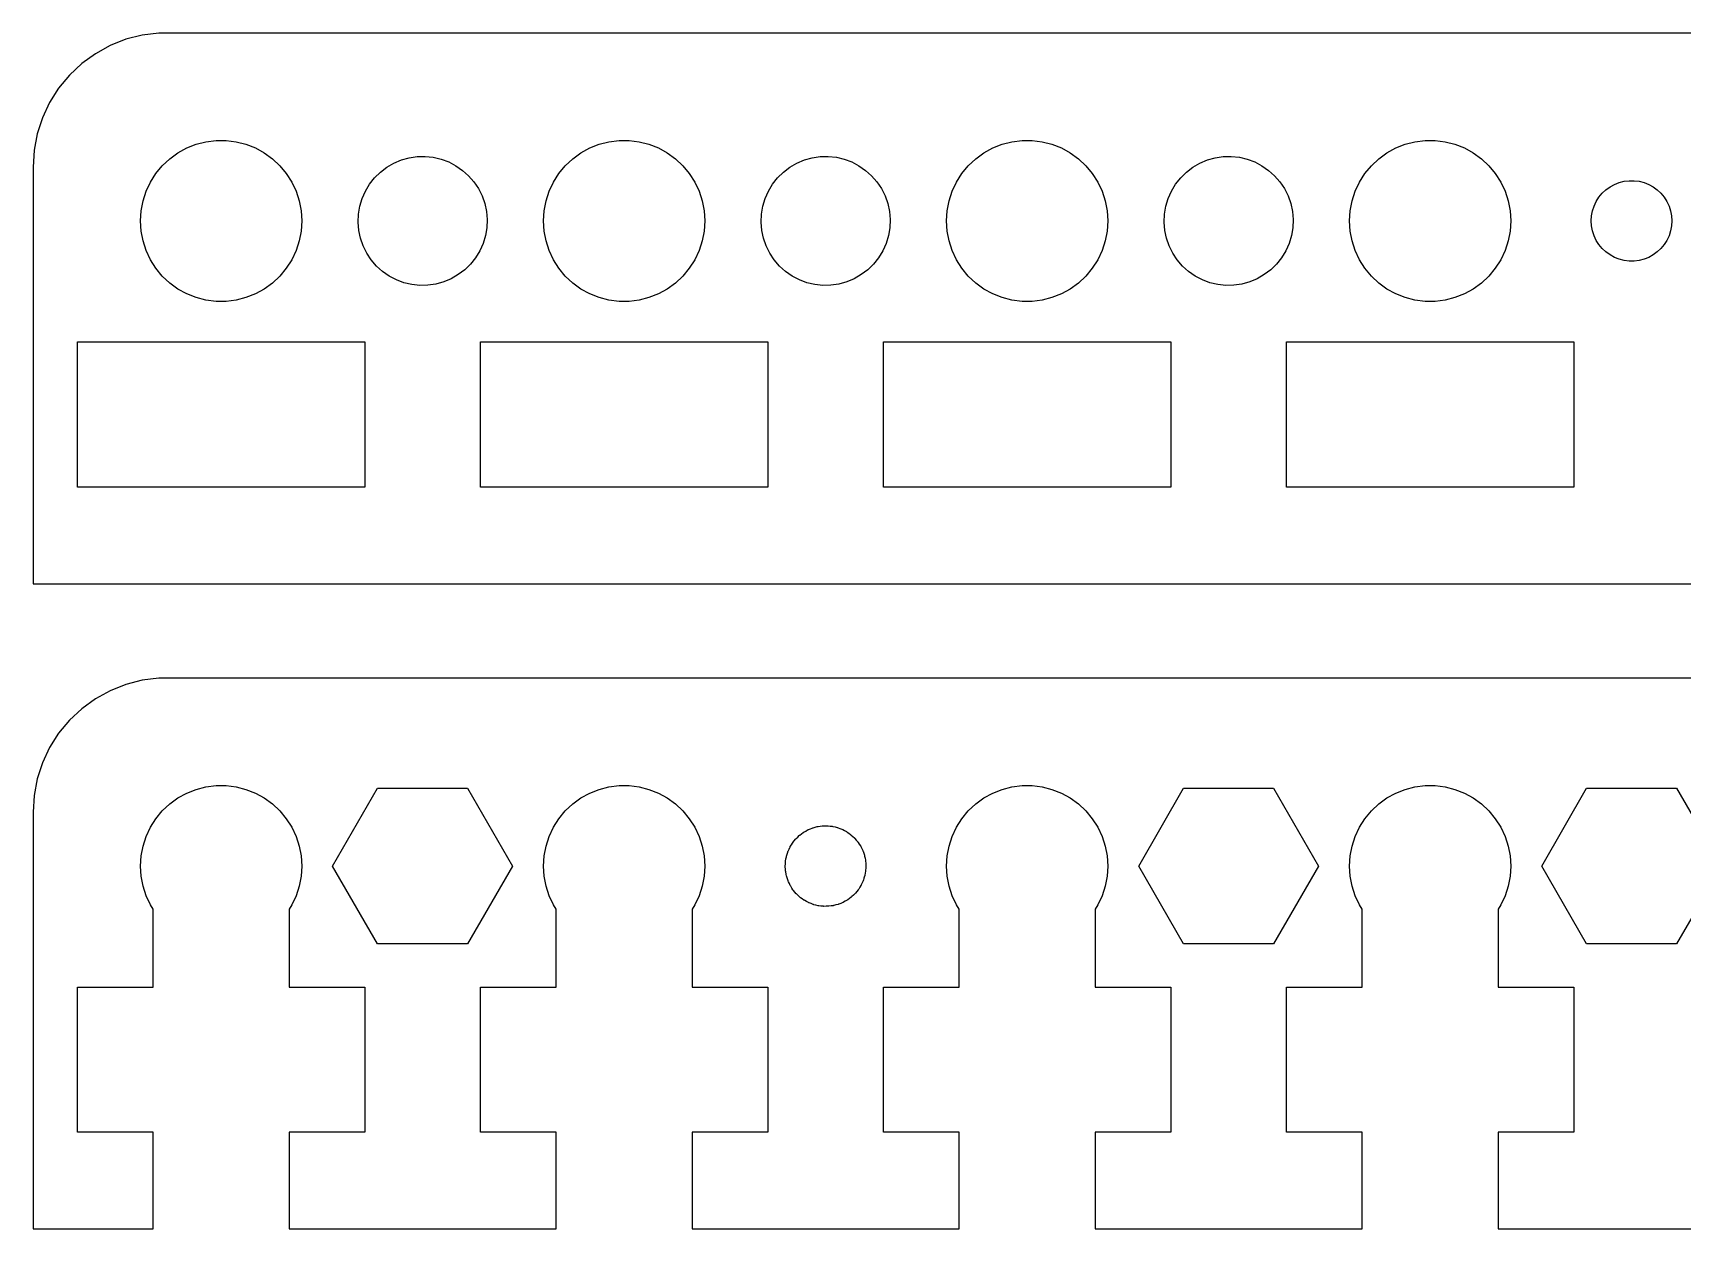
# Model space of a CAD drawing. Header units: metres. Extents: x -67 to 67, y 0 to 92.
# Drawn here: x -67 to -5.6, y 48 to 92.5 of the extents above; entities that cross this region are included whole.
import ezdxf

# ---------------------------------------------------------------- set-up
doc = ezdxf.new("R2010")
doc.units = ezdxf.units.M

msp = doc.modelspace()

# ---------------------------------------------------------------- linework, layer by layer
for p, q in [((-63.5451, 92.2553), (-64.1289, 92.0241)), ((-62.9369, 92.4114), (-63.5451, 92.2553)), ((-62.3139, 92.4901), (-62.9369, 92.4114)), ((62.3139, 92.4901), (-62.3139, 92.4901)), ((-64.6791, 91.7216), (-65.1871, 91.3526)), ((-64.1289, 92.0241), (-64.6791, 91.7216)), ((-65.6448, 90.9227), (-66.0451, 90.4389)), ((-65.1871, 91.3526), (-65.6448, 90.9227)), ((-66.0451, 90.4389), (-66.3815, 89.9088)), ((-66.3815, 89.9088), (-66.6489, 89.3406)), ((-66.6489, 89.3406), (-66.8429, 88.7434)), ((-66.8429, 88.7434), (-66.9606, 88.1267)), ((-60.927, 88.3532), (-60.5621, 88.4469)), ((-60.5621, 88.4469), (-60.1884, 88.4941)), ((-60.1884, 88.4941), (-59.8116, 88.4941)), ((-59.8116, 88.4941), (-59.4379, 88.4469)), ((-59.4379, 88.4469), (-59.0729, 88.3532)), ((-45.927, 88.3532), (-45.5621, 88.4469)), ((-45.5621, 88.4469), (-45.1884, 88.4941)), ((-45.1884, 88.4941), (-44.8116, 88.4941)), ((-44.8116, 88.4941), (-44.4379, 88.4469)), ((-44.4379, 88.4469), (-44.0729, 88.3532)), ((-30.927, 88.3532), (-30.5621, 88.4469)), ((-30.5621, 88.4469), (-30.1884, 88.4941)), ((-30.1884, 88.4941), (-29.8116, 88.4941)), ((-29.8116, 88.4941), (-29.4379, 88.4469)), ((-29.4379, 88.4469), (-29.0729, 88.3532)), ((-15.927, 88.3532), (-15.5621, 88.4469)), ((-15.5621, 88.4469), (-15.1884, 88.4941)), ((-15.1884, 88.4941), (-14.8116, 88.4941)), ((-14.8116, 88.4941), (-14.4379, 88.4469)), ((-14.4379, 88.4469), (-14.0729, 88.3532)), ((-66.9606, 88.1267), (-67, 87.5)), ((-61.9123, 87.8115), (-61.6075, 88.033)), ((-61.6075, 88.033), (-61.2773, 88.2145)), ((-61.2773, 88.2145), (-60.927, 88.3532)), ((-59.0729, 88.3532), (-58.7227, 88.2145)), ((-58.7227, 88.2145), (-58.3925, 88.033)), ((-58.3925, 88.033), (-58.0877, 87.8115)), ((-53.2893, 87.7665), (-52.999, 87.8475)), ((-52.999, 87.8475), (-52.7008, 87.8916)), ((-52.7008, 87.8916), (-52.3995, 87.8979)), ((-52.3995, 87.8979), (-52.0997, 87.8664)), ((-52.0997, 87.8664), (-51.8063, 87.7976)), ((-46.9123, 87.8115), (-46.6075, 88.033)), ((-46.6075, 88.033), (-46.2773, 88.2145)), ((-46.2773, 88.2145), (-45.927, 88.3532)), ((-44.0729, 88.3532), (-43.7227, 88.2145)), ((-43.7227, 88.2145), (-43.3925, 88.033)), ((-43.3925, 88.033), (-43.0877, 87.8115)), ((-38.2893, 87.7665), (-37.999, 87.8475)), ((-37.999, 87.8475), (-37.7008, 87.8916)), ((-37.7008, 87.8916), (-37.3995, 87.8979)), ((-37.3995, 87.8979), (-37.0997, 87.8664)), ((-37.0997, 87.8664), (-36.8063, 87.7976)), ((-31.9123, 87.8115), (-31.6075, 88.033)), ((-31.6075, 88.033), (-31.2773, 88.2145)), ((-31.2773, 88.2145), (-30.927, 88.3532)), ((-29.0729, 88.3532), (-28.7227, 88.2145)), ((-28.7227, 88.2145), (-28.3925, 88.033)), ((-28.3925, 88.033), (-28.0877, 87.8115)), ((-23.2893, 87.7665), (-22.999, 87.8475)), ((-22.999, 87.8475), (-22.7008, 87.8916)), ((-22.7008, 87.8916), (-22.3995, 87.8979)), ((-22.3995, 87.8979), (-22.0997, 87.8664)), ((-22.0997, 87.8664), (-21.8063, 87.7976)), ((-16.9123, 87.8115), (-16.6075, 88.033)), ((-16.6075, 88.033), (-16.2773, 88.2145)), ((-16.2773, 88.2145), (-15.927, 88.3532)), ((-14.0729, 88.3532), (-13.7227, 88.2145)), ((-13.7227, 88.2145), (-13.3925, 88.033)), ((-13.3925, 88.033), (-13.0877, 87.8115)), ((-67, 87.5), (-67, 72)), ((-62.6289, 86.9453), (-62.427, 87.2634)), ((-62.427, 87.2634), (-62.1869, 87.5536)), ((-62.1869, 87.5536), (-61.9123, 87.8115)), ((-58.0877, 87.8115), (-57.8131, 87.5536)), ((-57.8131, 87.5536), (-57.5729, 87.2634)), ((-57.5729, 87.2634), (-57.3711, 86.9453)), ((-54.2835, 87.1059), (-54.0682, 87.3168)), ((-54.0682, 87.3168), (-53.8281, 87.499)), ((-53.8281, 87.499), (-53.5671, 87.6497)), ((-53.5671, 87.6497), (-53.2893, 87.7665)), ((-51.8063, 87.7976), (-51.5238, 87.6925)), ((-51.5238, 87.6925), (-51.2567, 87.5529)), ((-51.2567, 87.5529), (-51.0092, 87.3809)), ((-51.0092, 87.3809), (-50.7853, 87.1792)), ((-47.6289, 86.9453), (-47.427, 87.2634)), ((-47.427, 87.2634), (-47.1869, 87.5536)), ((-47.1869, 87.5536), (-46.9123, 87.8115)), ((-43.0877, 87.8115), (-42.8131, 87.5536)), ((-42.8131, 87.5536), (-42.5729, 87.2634)), ((-42.5729, 87.2634), (-42.3711, 86.9453)), ((-39.2835, 87.1059), (-39.0682, 87.3168)), ((-39.0682, 87.3168), (-38.8281, 87.499)), ((-38.8281, 87.499), (-38.5671, 87.6497)), ((-38.5671, 87.6497), (-38.2893, 87.7665)), ((-36.8063, 87.7976), (-36.5238, 87.6925)), ((-36.5238, 87.6925), (-36.2567, 87.5529)), ((-36.2567, 87.5529), (-36.0092, 87.3809)), ((-36.0092, 87.3809), (-35.7853, 87.1792)), ((-32.6289, 86.9453), (-32.427, 87.2634)), ((-32.427, 87.2634), (-32.1869, 87.5536)), ((-32.1869, 87.5536), (-31.9123, 87.8115)), ((-28.0877, 87.8115), (-27.8131, 87.5536)), ((-27.8131, 87.5536), (-27.5729, 87.2634)), ((-27.5729, 87.2634), (-27.3711, 86.9453)), ((-24.2835, 87.1059), (-24.0682, 87.3168)), ((-24.0682, 87.3168), (-23.8281, 87.499)), ((-23.8281, 87.499), (-23.5671, 87.6497)), ((-23.5671, 87.6497), (-23.2893, 87.7665)), ((-21.8063, 87.7976), (-21.5238, 87.6925)), ((-21.5238, 87.6925), (-21.2567, 87.5529)), ((-21.2567, 87.5529), (-21.0092, 87.3809)), ((-21.0092, 87.3809), (-20.7853, 87.1792)), ((-17.6289, 86.9453), (-17.427, 87.2634)), ((-17.427, 87.2634), (-17.1869, 87.5536)), ((-17.1869, 87.5536), (-16.9123, 87.8115)), ((-13.0877, 87.8115), (-12.8131, 87.5536)), ((-12.8131, 87.5536), (-12.5729, 87.2634)), ((-12.5729, 87.2634), (-12.3711, 86.9453)), ((-62.9057, 86.2461), (-62.7893, 86.6044)), ((-62.7893, 86.6044), (-62.6289, 86.9453)), ((-57.3711, 86.9453), (-57.2107, 86.6044)), ((-57.2107, 86.6044), (-57.0942, 86.2461)), ((-54.7495, 86.3366), (-54.6269, 86.6119)), ((-54.6269, 86.6119), (-54.4707, 86.8697)), ((-54.4707, 86.8697), (-54.2835, 87.1059)), ((-50.7853, 87.1792), (-50.5883, 86.951)), ((-50.5883, 86.951), (-50.4215, 86.7)), ((-50.4215, 86.7), (-50.2875, 86.43)), ((-47.9057, 86.2461), (-47.7893, 86.6044)), ((-47.7893, 86.6044), (-47.6289, 86.9453)), ((-42.3711, 86.9453), (-42.2107, 86.6044)), ((-42.2107, 86.6044), (-42.0942, 86.2461)), ((-39.7495, 86.3366), (-39.6269, 86.6119)), ((-39.6269, 86.6119), (-39.4707, 86.8697)), ((-39.4707, 86.8697), (-39.2835, 87.1059)), ((-35.7853, 87.1792), (-35.5883, 86.951)), ((-35.5883, 86.951), (-35.4215, 86.7)), ((-35.4215, 86.7), (-35.2875, 86.43)), ((-32.9057, 86.2461), (-32.7893, 86.6044)), ((-32.7893, 86.6044), (-32.6289, 86.9453)), ((-27.3711, 86.9453), (-27.2107, 86.6044)), ((-27.2107, 86.6044), (-27.0942, 86.2461)), ((-24.7495, 86.3366), (-24.6269, 86.6119)), ((-24.6269, 86.6119), (-24.4707, 86.8697)), ((-24.4707, 86.8697), (-24.2835, 87.1059)), ((-20.7853, 87.1792), (-20.5883, 86.951)), ((-20.5883, 86.951), (-20.4215, 86.7)), ((-20.4215, 86.7), (-20.2875, 86.43)), ((-17.9057, 86.2461), (-17.7893, 86.6044)), ((-17.7893, 86.6044), (-17.6289, 86.9453)), ((-12.3711, 86.9453), (-12.2107, 86.6044)), ((-12.2107, 86.6044), (-12.0942, 86.2461)), ((-8.59344, 86.5268), (-8.45613, 86.6558)), ((-8.45613, 86.6558), (-8.30373, 86.7665)), ((-8.30373, 86.7665), (-8.13866, 86.8572)), ((-8.13866, 86.8572), (-7.96352, 86.9266)), ((-7.96352, 86.9266), (-7.78107, 86.9734)), ((-7.78107, 86.9734), (-7.59418, 86.997)), ((-7.59418, 86.997), (-7.40581, 86.997)), ((-7.40581, 86.997), (-7.21892, 86.9734)), ((-7.21892, 86.9734), (-7.03647, 86.9266)), ((-7.03647, 86.9266), (-6.86133, 86.8572)), ((-6.86133, 86.8572), (-6.69626, 86.7665)), ((-6.69626, 86.7665), (-6.54385, 86.6558)), ((-6.54385, 86.6558), (-6.40654, 86.5268)), ((-62.9763, 85.876), (-62.9057, 86.2461)), ((-57.0942, 86.2461), (-57.0237, 85.876)), ((-54.8868, 85.7509), (-54.8366, 86.048)), ((-54.8366, 86.048), (-54.7495, 86.3366)), ((-50.2875, 86.43), (-50.1884, 86.1454)), ((-50.1884, 86.1454), (-50.1257, 85.8506)), ((-47.9763, 85.876), (-47.9057, 86.2461)), ((-42.0942, 86.2461), (-42.0237, 85.876)), ((-39.8868, 85.7509), (-39.8366, 86.048)), ((-39.8366, 86.048), (-39.7495, 86.3366)), ((-35.2875, 86.43), (-35.1884, 86.1454)), ((-35.1884, 86.1454), (-35.1257, 85.8506)), ((-32.9763, 85.876), (-32.9057, 86.2461)), ((-27.0942, 86.2461), (-27.0237, 85.876)), ((-24.8868, 85.7509), (-24.8366, 86.048)), ((-24.8366, 86.048), (-24.7495, 86.3366)), ((-20.2875, 86.43), (-20.1884, 86.1454)), ((-20.1884, 86.1454), (-20.1257, 85.8506)), ((-17.9763, 85.876), (-17.9057, 86.2461)), ((-12.0942, 86.2461), (-12.0237, 85.876)), ((-8.95287, 85.873), (-8.89465, 86.0522)), ((-8.89465, 86.0522), (-8.81445, 86.2226)), ((-8.81445, 86.2226), (-8.71352, 86.3817)), ((-8.71352, 86.3817), (-8.59344, 86.5268)), ((-6.40654, 86.5268), (-6.28647, 86.3817)), ((-6.28647, 86.3817), (-6.18553, 86.2226)), ((-6.18553, 86.2226), (-6.10533, 86.0522)), ((-6.10533, 86.0522), (-6.04712, 85.873)), ((-63, 85.5), (-62.9763, 85.876)), ((-62.9763, 85.124), (-63, 85.5)), ((-57.0237, 85.876), (-57, 85.5)), ((-57, 85.5), (-57.0237, 85.124)), ((-54.8995, 85.4497), (-54.8868, 85.7509)), ((-54.8743, 85.1494), (-54.8995, 85.4497)), ((-50.1257, 85.8506), (-50.1005, 85.5502)), ((-50.1005, 85.5502), (-50.1131, 85.2491)), ((-48, 85.5), (-47.9763, 85.876)), ((-47.9763, 85.124), (-48, 85.5)), ((-42.0237, 85.876), (-42, 85.5)), ((-42, 85.5), (-42.0237, 85.124)), ((-39.8995, 85.4497), (-39.8868, 85.7509)), ((-39.8743, 85.1494), (-39.8995, 85.4497)), ((-35.1257, 85.8506), (-35.1005, 85.5502)), ((-35.1005, 85.5502), (-35.1131, 85.2491)), ((-33, 85.5), (-32.9763, 85.876)), ((-32.9763, 85.124), (-33, 85.5)), ((-27.0237, 85.876), (-27, 85.5)), ((-27, 85.5), (-27.0237, 85.124)), ((-24.8995, 85.4497), (-24.8868, 85.7509)), ((-24.8743, 85.1494), (-24.8995, 85.4497)), ((-20.1257, 85.8506), (-20.1005, 85.5502)), ((-20.1005, 85.5502), (-20.1131, 85.2491)), ((-18, 85.5), (-17.9763, 85.876)), ((-17.9763, 85.124), (-18, 85.5)), ((-12.0237, 85.876), (-12, 85.5)), ((-12, 85.5), (-12.0237, 85.124)), ((-9, 85.5), (-8.98816, 85.688)), ((-8.98816, 85.312), (-9, 85.5)), ((-8.98816, 85.688), (-8.95287, 85.873)), ((-6.04712, 85.873), (-6.01183, 85.688)), ((-6.01183, 85.688), (-6, 85.5)), ((-6, 85.5), (-6.01183, 85.312)), ((-62.9057, 84.7539), (-62.9763, 85.124)), ((-62.7893, 84.3956), (-62.9057, 84.7539)), ((-57.0942, 84.7539), (-57.2107, 84.3956)), ((-57.0237, 85.124), (-57.0942, 84.7539)), ((-54.8116, 84.8546), (-54.8743, 85.1494)), ((-54.7125, 84.57), (-54.8116, 84.8546)), ((-50.1634, 84.952), (-50.2505, 84.6634)), ((-50.1131, 85.2491), (-50.1634, 84.952)), ((-47.9057, 84.7539), (-47.9763, 85.124)), ((-47.7893, 84.3956), (-47.9057, 84.7539)), ((-42.0942, 84.7539), (-42.2107, 84.3956)), ((-42.0237, 85.124), (-42.0942, 84.7539)), ((-39.8116, 84.8546), (-39.8743, 85.1494)), ((-39.7125, 84.57), (-39.8116, 84.8546)), ((-35.1634, 84.952), (-35.2505, 84.6634)), ((-35.1131, 85.2491), (-35.1634, 84.952)), ((-32.9057, 84.7539), (-32.9763, 85.124)), ((-32.7893, 84.3956), (-32.9057, 84.7539)), ((-27.0942, 84.7539), (-27.2107, 84.3956)), ((-27.0237, 85.124), (-27.0942, 84.7539)), ((-24.8116, 84.8546), (-24.8743, 85.1494)), ((-24.7125, 84.57), (-24.8116, 84.8546)), ((-20.1634, 84.952), (-20.2505, 84.6634)), ((-20.1131, 85.2491), (-20.1634, 84.952)), ((-17.9057, 84.7539), (-17.9763, 85.124)), ((-17.7893, 84.3956), (-17.9057, 84.7539)), ((-12.0942, 84.7539), (-12.2107, 84.3956)), ((-12.0237, 85.124), (-12.0942, 84.7539)), ((-8.95287, 85.127), (-8.98816, 85.312)), ((-8.89465, 84.9478), (-8.95287, 85.127)), ((-8.81445, 84.7774), (-8.89465, 84.9478)), ((-8.71352, 84.6183), (-8.81445, 84.7774)), ((-6.18553, 84.7774), (-6.28647, 84.6183)), ((-6.10533, 84.9478), (-6.18553, 84.7774)), ((-6.04712, 85.127), (-6.10533, 84.9478)), ((-6.01183, 85.312), (-6.04712, 85.127)), ((-62.6289, 84.0547), (-62.7893, 84.3956)), ((-57.2107, 84.3956), (-57.3711, 84.0547)), ((-54.5785, 84.3), (-54.7125, 84.57)), ((-54.4117, 84.049), (-54.5785, 84.3)), ((-50.3731, 84.3881), (-50.5292, 84.1303)), ((-50.2505, 84.6634), (-50.3731, 84.3881)), ((-47.6289, 84.0547), (-47.7893, 84.3956)), ((-42.2107, 84.3956), (-42.3711, 84.0547)), ((-39.5785, 84.3), (-39.7125, 84.57)), ((-39.4117, 84.049), (-39.5785, 84.3)), ((-35.3731, 84.3881), (-35.5292, 84.1303)), ((-35.2505, 84.6634), (-35.3731, 84.3881)), ((-32.6289, 84.0547), (-32.7893, 84.3956)), ((-27.2107, 84.3956), (-27.3711, 84.0547)), ((-24.5785, 84.3), (-24.7125, 84.57)), ((-24.4117, 84.049), (-24.5785, 84.3)), ((-20.3731, 84.3881), (-20.5292, 84.1303)), ((-20.2505, 84.6634), (-20.3731, 84.3881)), ((-17.6289, 84.0547), (-17.7893, 84.3956)), ((-12.2107, 84.3956), (-12.3711, 84.0547)), ((-8.59344, 84.4732), (-8.71352, 84.6183)), ((-8.45613, 84.3442), (-8.59344, 84.4732)), ((-8.30373, 84.2335), (-8.45613, 84.3442)), ((-8.13866, 84.1427), (-8.30373, 84.2335)), ((-7.96352, 84.0734), (-8.13866, 84.1427)), ((-6.86133, 84.1427), (-7.03647, 84.0734)), ((-6.69626, 84.2335), (-6.86133, 84.1427)), ((-6.54385, 84.3442), (-6.69626, 84.2335)), ((-6.40654, 84.4732), (-6.54385, 84.3442)), ((-6.28647, 84.6183), (-6.40654, 84.4732)), ((-62.427, 83.7366), (-62.6289, 84.0547)), ((-62.1869, 83.4464), (-62.427, 83.7366)), ((-57.5729, 83.7366), (-57.8131, 83.4464)), ((-57.3711, 84.0547), (-57.5729, 83.7366)), ((-54.2147, 83.8208), (-54.4117, 84.049)), ((-53.9908, 83.6191), (-54.2147, 83.8208)), ((-53.7433, 83.4471), (-53.9908, 83.6191)), ((-50.9318, 83.6832), (-51.1719, 83.501)), ((-50.7164, 83.8941), (-50.9318, 83.6832)), ((-50.5292, 84.1303), (-50.7164, 83.8941)), ((-47.427, 83.7366), (-47.6289, 84.0547)), ((-47.1869, 83.4464), (-47.427, 83.7366)), ((-42.5729, 83.7366), (-42.8131, 83.4464)), ((-42.3711, 84.0547), (-42.5729, 83.7366)), ((-39.2147, 83.8208), (-39.4117, 84.049)), ((-38.9908, 83.6191), (-39.2147, 83.8208)), ((-38.7433, 83.4471), (-38.9908, 83.6191)), ((-35.9318, 83.6832), (-36.1719, 83.501)), ((-35.7164, 83.8941), (-35.9318, 83.6832)), ((-35.5292, 84.1303), (-35.7164, 83.8941)), ((-32.427, 83.7366), (-32.6289, 84.0547)), ((-32.1869, 83.4464), (-32.427, 83.7366)), ((-27.5729, 83.7366), (-27.8131, 83.4464)), ((-27.3711, 84.0547), (-27.5729, 83.7366)), ((-24.2147, 83.8208), (-24.4117, 84.049)), ((-23.9908, 83.6191), (-24.2147, 83.8208)), ((-23.7433, 83.4471), (-23.9908, 83.6191)), ((-20.9318, 83.6832), (-21.1719, 83.501)), ((-20.7164, 83.8941), (-20.9318, 83.6832)), ((-20.5292, 84.1303), (-20.7164, 83.8941)), ((-17.427, 83.7366), (-17.6289, 84.0547)), ((-17.1869, 83.4464), (-17.427, 83.7366)), ((-12.5729, 83.7366), (-12.8131, 83.4464)), ((-12.3711, 84.0547), (-12.5729, 83.7366)), ((-7.78107, 84.0266), (-7.96352, 84.0734)), ((-7.59418, 84.0029), (-7.78107, 84.0266)), ((-7.40581, 84.0029), (-7.59418, 84.0029)), ((-7.21892, 84.0266), (-7.40581, 84.0029)), ((-7.03647, 84.0734), (-7.21892, 84.0266)), ((-61.9123, 83.1884), (-62.1869, 83.4464)), ((-61.6075, 82.967), (-61.9123, 83.1884)), ((-61.2773, 82.7855), (-61.6075, 82.967)), ((-58.3925, 82.967), (-58.7227, 82.7855)), ((-58.0877, 83.1884), (-58.3925, 82.967)), ((-57.8131, 83.4464), (-58.0877, 83.1884)), ((-53.4762, 83.3075), (-53.7433, 83.4471)), ((-53.1937, 83.2024), (-53.4762, 83.3075)), ((-52.9002, 83.1336), (-53.1937, 83.2024)), ((-52.6005, 83.1021), (-52.9002, 83.1336)), ((-52.2992, 83.1084), (-52.6005, 83.1021)), ((-52.001, 83.1524), (-52.2992, 83.1084)), ((-51.7107, 83.2335), (-52.001, 83.1524)), ((-51.4329, 83.3503), (-51.7107, 83.2335)), ((-51.1719, 83.501), (-51.4329, 83.3503)), ((-46.9123, 83.1884), (-47.1869, 83.4464)), ((-46.6075, 82.967), (-46.9123, 83.1884)), ((-46.2773, 82.7855), (-46.6075, 82.967)), ((-43.3925, 82.967), (-43.7227, 82.7855)), ((-43.0877, 83.1884), (-43.3925, 82.967)), ((-42.8131, 83.4464), (-43.0877, 83.1884)), ((-38.4762, 83.3075), (-38.7433, 83.4471)), ((-38.1937, 83.2024), (-38.4762, 83.3075)), ((-37.9002, 83.1336), (-38.1937, 83.2024)), ((-37.6005, 83.1021), (-37.9002, 83.1336)), ((-37.2992, 83.1084), (-37.6005, 83.1021)), ((-37.001, 83.1524), (-37.2992, 83.1084)), ((-36.7107, 83.2335), (-37.001, 83.1524)), ((-36.4329, 83.3503), (-36.7107, 83.2335)), ((-36.1719, 83.501), (-36.4329, 83.3503)), ((-31.9123, 83.1884), (-32.1869, 83.4464)), ((-31.6075, 82.967), (-31.9123, 83.1884)), ((-31.2773, 82.7855), (-31.6075, 82.967)), ((-28.3925, 82.967), (-28.7227, 82.7855)), ((-28.0877, 83.1884), (-28.3925, 82.967)), ((-27.8131, 83.4464), (-28.0877, 83.1884)), ((-23.4762, 83.3075), (-23.7433, 83.4471)), ((-23.1937, 83.2024), (-23.4762, 83.3075)), ((-22.9002, 83.1336), (-23.1937, 83.2024)), ((-22.6005, 83.1021), (-22.9002, 83.1336)), ((-22.2992, 83.1084), (-22.6005, 83.1021)), ((-22.001, 83.1524), (-22.2992, 83.1084)), ((-21.7107, 83.2335), (-22.001, 83.1524)), ((-21.4329, 83.3503), (-21.7107, 83.2335)), ((-21.1719, 83.501), (-21.4329, 83.3503)), ((-16.9123, 83.1884), (-17.1869, 83.4464)), ((-16.6075, 82.967), (-16.9123, 83.1884)), ((-16.2773, 82.7855), (-16.6075, 82.967)), ((-13.3925, 82.967), (-13.7227, 82.7855)), ((-13.0877, 83.1884), (-13.3925, 82.967)), ((-12.8131, 83.4464), (-13.0877, 83.1884)), ((-60.927, 82.6468), (-61.2773, 82.7855)), ((-60.5621, 82.5531), (-60.927, 82.6468)), ((-60.1884, 82.5059), (-60.5621, 82.5531)), ((-59.8116, 82.5059), (-60.1884, 82.5059)), ((-59.4379, 82.5531), (-59.8116, 82.5059)), ((-59.0729, 82.6468), (-59.4379, 82.5531)), ((-58.7227, 82.7855), (-59.0729, 82.6468)), ((-45.927, 82.6468), (-46.2773, 82.7855)), ((-45.5621, 82.5531), (-45.927, 82.6468)), ((-45.1884, 82.5059), (-45.5621, 82.5531)), ((-44.8116, 82.5059), (-45.1884, 82.5059)), ((-44.4379, 82.5531), (-44.8116, 82.5059)), ((-44.0729, 82.6468), (-44.4379, 82.5531)), ((-43.7227, 82.7855), (-44.0729, 82.6468)), ((-30.927, 82.6468), (-31.2773, 82.7855)), ((-30.5621, 82.5531), (-30.927, 82.6468)), ((-30.1884, 82.5059), (-30.5621, 82.5531)), ((-29.8116, 82.5059), (-30.1884, 82.5059)), ((-29.4379, 82.5531), (-29.8116, 82.5059)), ((-29.0729, 82.6468), (-29.4379, 82.5531)), ((-28.7227, 82.7855), (-29.0729, 82.6468)), ((-15.927, 82.6468), (-16.2773, 82.7855)), ((-15.5621, 82.5531), (-15.927, 82.6468)), ((-15.1884, 82.5059), (-15.5621, 82.5531)), ((-14.8116, 82.5059), (-15.1884, 82.5059)), ((-14.4379, 82.5531), (-14.8116, 82.5059)), ((-14.0729, 82.6468), (-14.4379, 82.5531)), ((-13.7227, 82.7855), (-14.0729, 82.6468)), ((-65.3466, 75.6), (-65.3466, 81)), ((-65.3466, 81), (-54.6534, 81)), ((-54.6534, 81), (-54.6534, 75.6)), ((-50.3466, 75.6), (-50.3466, 81)), ((-50.3466, 81), (-39.6534, 81)), ((-39.6534, 81), (-39.6534, 75.6)), ((-35.3466, 75.6), (-35.3466, 81)), ((-35.3466, 81), (-24.6534, 81)), ((-24.6534, 81), (-24.6534, 75.6)), ((-20.3466, 75.6), (-20.3466, 81)), ((-20.3466, 81), (-9.65337, 81)), ((-9.65337, 81), (-9.65337, 75.6)), ((-54.6534, 75.6), (-65.3466, 75.6)), ((-39.6534, 75.6), (-50.3466, 75.6)), ((-24.6534, 75.6), (-35.3466, 75.6)), ((-9.65337, 75.6), (-20.3466, 75.6)), ((-67, 72), (67, 72)), ((-63.5451, 68.2553), (-64.1289, 68.0241)), ((-62.9369, 68.4114), (-63.5451, 68.2553)), ((-62.3139, 68.4901), (-62.9369, 68.4114)), ((62.3139, 68.4901), (-62.3139, 68.4901)), ((-64.6791, 67.7216), (-65.1871, 67.3526)), ((-64.1289, 68.0241), (-64.6791, 67.7216)), ((-65.1871, 67.3526), (-65.6448, 66.9227)), ((-66.0451, 66.4389), (-66.3815, 65.9088)), ((-65.6448, 66.9227), (-66.0451, 66.4389)), ((-66.3815, 65.9088), (-66.6489, 65.3406)), ((-66.6489, 65.3406), (-66.8429, 64.7434)), ((-66.8429, 64.7434), (-66.9606, 64.1267)), ((-60.5621, 64.4469), (-60.1884, 64.4941)), ((-60.1884, 64.4941), (-59.8116, 64.4941)), ((-59.8116, 64.4941), (-59.4379, 64.4469)), ((-45.5621, 64.4469), (-45.1884, 64.4941)), ((-45.1884, 64.4941), (-44.8116, 64.4941)), ((-44.8116, 64.4941), (-44.4379, 64.4469)), ((-30.5621, 64.4469), (-30.1884, 64.4941)), ((-30.1884, 64.4941), (-29.8116, 64.4941)), ((-29.8116, 64.4941), (-29.4379, 64.4469)), ((-15.5621, 64.4469), (-15.1884, 64.4941)), ((-15.1884, 64.4941), (-14.8116, 64.4941)), ((-14.8116, 64.4941), (-14.4379, 64.4469)), ((-66.9606, 64.1267), (-67, 63.5)), ((-61.9123, 63.8115), (-61.6075, 64.033)), ((-61.6075, 64.033), (-61.2773, 64.2145)), ((-61.2773, 64.2145), (-60.927, 64.3532)), ((-60.927, 64.3532), (-60.5621, 64.4469)), ((-59.4379, 64.4469), (-59.0729, 64.3532)), ((-59.0729, 64.3532), (-58.7227, 64.2145)), ((-58.7227, 64.2145), (-58.3925, 64.033)), ((-58.3925, 64.033), (-58.0877, 63.8115)), ((-55.8466, 61.5), (-54.1733, 64.3982)), ((-54.1733, 64.3982), (-50.8267, 64.3982)), ((-50.8267, 64.3982), (-49.1534, 61.5)), ((-46.9123, 63.8115), (-46.6075, 64.033)), ((-46.6075, 64.033), (-46.2773, 64.2145)), ((-46.2773, 64.2145), (-45.927, 64.3532)), ((-45.927, 64.3532), (-45.5621, 64.4469)), ((-44.4379, 64.4469), (-44.0729, 64.3532)), ((-44.0729, 64.3532), (-43.7227, 64.2145)), ((-43.7227, 64.2145), (-43.3925, 64.033)), ((-43.3925, 64.033), (-43.0877, 63.8115)), ((-31.9123, 63.8115), (-31.6075, 64.033)), ((-31.6075, 64.033), (-31.2773, 64.2145)), ((-31.2773, 64.2145), (-30.927, 64.3532)), ((-30.927, 64.3532), (-30.5621, 64.4469)), ((-29.4379, 64.4469), (-29.0729, 64.3532)), ((-29.0729, 64.3532), (-28.7227, 64.2145)), ((-28.7227, 64.2145), (-28.3925, 64.033)), ((-28.3925, 64.033), (-28.0877, 63.8115)), ((-25.8466, 61.5), (-24.1733, 64.3982)), ((-24.1733, 64.3982), (-20.8267, 64.3982)), ((-20.8267, 64.3982), (-19.1534, 61.5)), ((-16.9123, 63.8115), (-16.6075, 64.033)), ((-16.6075, 64.033), (-16.2773, 64.2145)), ((-16.2773, 64.2145), (-15.927, 64.3532)), ((-15.927, 64.3532), (-15.5621, 64.4469)), ((-14.4379, 64.4469), (-14.0729, 64.3532)), ((-14.0729, 64.3532), (-13.7227, 64.2145)), ((-13.7227, 64.2145), (-13.3925, 64.033)), ((-13.3925, 64.033), (-13.0877, 63.8115)), ((-10.8466, 61.5), (-9.17329, 64.3982)), ((-9.17329, 64.3982), (-5.82671, 64.3982)), ((-5.82671, 64.3982), (-4.15341, 61.5)), ((-67, 63.5), (-67, 48)), ((-62.6289, 62.9453), (-62.427, 63.2634)), ((-62.427, 63.2634), (-62.1869, 63.5536)), ((-62.1869, 63.5536), (-61.9123, 63.8115)), ((-58.0877, 63.8115), (-57.8131, 63.5536)), ((-57.8131, 63.5536), (-57.5729, 63.2634)), ((-57.5729, 63.2634), (-57.3711, 62.9453)), ((-47.6289, 62.9453), (-47.427, 63.2634)), ((-47.427, 63.2634), (-47.1869, 63.5536)), ((-47.1869, 63.5536), (-46.9123, 63.8115)), ((-43.0877, 63.8115), (-42.8131, 63.5536)), ((-42.8131, 63.5536), (-42.5729, 63.2634)), ((-42.5729, 63.2634), (-42.3711, 62.9453)), ((-32.6289, 62.9453), (-32.427, 63.2634)), ((-32.427, 63.2634), (-32.1869, 63.5536)), ((-32.1869, 63.5536), (-31.9123, 63.8115)), ((-28.0877, 63.8115), (-27.8131, 63.5536)), ((-27.8131, 63.5536), (-27.5729, 63.2634)), ((-27.5729, 63.2634), (-27.3711, 62.9453)), ((-17.6289, 62.9453), (-17.427, 63.2634)), ((-17.427, 63.2634), (-17.1869, 63.5536)), ((-17.1869, 63.5536), (-16.9123, 63.8115)), ((-13.0877, 63.8115), (-12.8131, 63.5536)), ((-12.8131, 63.5536), (-12.5729, 63.2634)), ((-12.5729, 63.2634), (-12.3711, 62.9453)), ((-62.7893, 62.6044), (-62.6289, 62.9453)), ((-57.3711, 62.9453), (-57.2107, 62.6044)), ((-47.7893, 62.6044), (-47.6289, 62.9453)), ((-42.3711, 62.9453), (-42.2107, 62.6044)), ((-38.4801, 62.6355), (-38.4676, 62.645)), ((-38.4676, 62.645), (-38.4561, 62.6558)), ((-38.4561, 62.6558), (-38.3926, 62.7019)), ((-38.3926, 62.7019), (-38.3301, 62.7494)), ((-38.3301, 62.7494), (-38.3165, 62.7572)), ((-38.3165, 62.7572), (-38.3037, 62.7665)), ((-38.3037, 62.7665), (-38.2349, 62.8043)), ((-38.2349, 62.8043), (-38.1669, 62.8436)), ((-38.1669, 62.8436), (-38.1525, 62.8497)), ((-38.1525, 62.8497), (-38.1387, 62.8572)), ((-38.1387, 62.8572), (-38.0657, 62.8861)), ((-38.0657, 62.8861), (-37.9933, 62.9165)), ((-37.9933, 62.9165), (-37.9781, 62.9208)), ((-37.9781, 62.9208), (-37.9635, 62.9266)), ((-37.9635, 62.9266), (-37.8875, 62.9461)), ((-37.8875, 62.9461), (-37.8119, 62.9672)), ((-37.8119, 62.9672), (-37.7963, 62.9695)), ((-37.7963, 62.9695), (-37.7811, 62.9734)), ((-37.7811, 62.9734), (-37.7032, 62.9833)), ((-37.7032, 62.9833), (-37.6255, 62.9947)), ((-37.6255, 62.9947), (-37.6098, 62.9951)), ((-37.6098, 62.9951), (-37.5942, 62.997)), ((-37.5942, 62.997), (-37.5157, 62.997)), ((-37.5157, 62.997), (-37.4372, 62.9987)), ((-37.4372, 62.9987), (-37.4215, 62.997)), ((-37.4215, 62.997), (-37.4058, 62.997)), ((-37.4058, 62.997), (-37.3279, 62.9872)), ((-37.3279, 62.9872), (-37.2498, 62.979)), ((-37.2498, 62.979), (-37.2345, 62.9754)), ((-37.2345, 62.9754), (-37.2189, 62.9734)), ((-37.2189, 62.9734), (-37.1429, 62.9539)), ((-37.1429, 62.9539), (-37.0665, 62.936)), ((-37.0665, 62.936), (-37.0517, 62.9305)), ((-37.0517, 62.9305), (-37.0365, 62.9266)), ((-37.0365, 62.9266), (-36.9635, 62.8977)), ((-36.9635, 62.8977), (-36.8899, 62.8703)), ((-36.8899, 62.8703), (-36.8759, 62.863)), ((-36.8759, 62.863), (-36.8613, 62.8572)), ((-36.8613, 62.8572), (-36.7925, 62.8194)), ((-36.7925, 62.8194), (-36.7229, 62.783)), ((-36.7229, 62.783), (-36.71, 62.7741)), ((-36.71, 62.7741), (-36.6963, 62.7665)), ((-36.6963, 62.7665), (-36.6328, 62.7204)), ((-36.6328, 62.7204), (-36.5683, 62.6755)), ((-36.5683, 62.6755), (-36.5566, 62.665)), ((-36.5566, 62.665), (-36.5439, 62.6558)), ((-36.5439, 62.6558), (-36.4866, 62.602)), ((-32.7893, 62.6044), (-32.6289, 62.9453)), ((-27.3711, 62.9453), (-27.2107, 62.6044)), ((-17.7893, 62.6044), (-17.6289, 62.9453)), ((-12.3711, 62.9453), (-12.2107, 62.6044)), ((-62.9763, 61.876), (-62.9057, 62.2461)), ((-62.9057, 62.2461), (-62.7893, 62.6044)), ((-57.2107, 62.6044), (-57.0942, 62.2461)), ((-57.0942, 62.2461), (-57.0237, 61.876)), ((-47.9763, 61.876), (-47.9057, 62.2461)), ((-47.9057, 62.2461), (-47.7893, 62.6044)), ((-42.2107, 62.6044), (-42.0942, 62.2461)), ((-42.0942, 62.2461), (-42.0237, 61.876)), ((-38.9059, 62.0229), (-38.8995, 62.0372)), ((-38.8995, 62.0372), (-38.8947, 62.0522)), ((-38.8947, 62.0522), (-38.8612, 62.1232)), ((-38.8612, 62.1232), (-38.8293, 62.1949)), ((-38.8293, 62.1949), (-38.8212, 62.2084)), ((-38.8212, 62.2084), (-38.8145, 62.2226)), ((-38.8145, 62.2226), (-38.7724, 62.2889)), ((-38.7724, 62.2889), (-38.7317, 62.3561)), ((-38.7317, 62.3561), (-38.722, 62.3684)), ((-38.722, 62.3684), (-38.7135, 62.3817)), ((-38.7135, 62.3817), (-38.6635, 62.4422)), ((-38.6635, 62.4422), (-38.6147, 62.5037)), ((-38.6147, 62.5037), (-38.6035, 62.5147)), ((-38.6035, 62.5147), (-38.5934, 62.5268)), ((-38.5934, 62.5268), (-38.5362, 62.5806)), ((-38.5362, 62.5806), (-38.4801, 62.6355)), ((-36.4866, 62.602), (-36.4283, 62.5495)), ((-36.4283, 62.5495), (-36.418, 62.5376)), ((-36.418, 62.5376), (-36.4065, 62.5268)), ((-36.4065, 62.5268), (-36.3565, 62.4663)), ((-36.3565, 62.4663), (-36.3052, 62.4069)), ((-36.3052, 62.4069), (-36.2965, 62.3938)), ((-36.2965, 62.3938), (-36.2865, 62.3817)), ((-36.2865, 62.3817), (-36.2444, 62.3154)), ((-36.2444, 62.3154), (-36.201, 62.25)), ((-36.201, 62.25), (-36.194, 62.2359)), ((-36.194, 62.2359), (-36.1855, 62.2226)), ((-36.1855, 62.2226), (-36.1521, 62.1516)), ((-36.1521, 62.1516), (-36.1172, 62.0813)), ((-36.1172, 62.0813), (-36.112, 62.0664)), ((-36.112, 62.0664), (-36.1053, 62.0522)), ((-36.1053, 62.0522), (-36.0811, 61.9775)), ((-32.9763, 61.876), (-32.9057, 62.2461)), ((-32.9057, 62.2461), (-32.7893, 62.6044)), ((-27.2107, 62.6044), (-27.0942, 62.2461)), ((-27.0942, 62.2461), (-27.0237, 61.876)), ((-17.9763, 61.876), (-17.9057, 62.2461)), ((-17.9057, 62.2461), (-17.7893, 62.6044)), ((-12.2107, 62.6044), (-12.0942, 62.2461)), ((-12.0942, 62.2461), (-12.0237, 61.876)), ((-63, 61.5), (-62.9763, 61.876)), ((-62.9763, 61.124), (-63, 61.5)), ((-57.0237, 61.876), (-57, 61.5)), ((-57, 61.5), (-57.0237, 61.124)), ((-54.1733, 58.6018), (-55.8466, 61.5)), ((-49.1534, 61.5), (-50.8267, 58.6018)), ((-48, 61.5), (-47.9763, 61.876)), ((-47.9763, 61.124), (-48, 61.5)), ((-42.0237, 61.876), (-42, 61.5)), ((-42, 61.5), (-42.0237, 61.124)), ((-39, 61.5), (-38.9951, 61.5784)), ((-38.999, 61.4843), (-39, 61.5)), ((-38.9997, 61.4686), (-38.999, 61.4843)), ((-38.9931, 61.3904), (-38.9997, 61.4686)), ((-38.9951, 61.5784), (-38.9918, 61.6568)), ((-38.9918, 61.6568), (-38.9892, 61.6723)), ((-38.9892, 61.6723), (-38.9882, 61.688)), ((-38.9882, 61.688), (-38.9734, 61.7651)), ((-38.9734, 61.7651), (-38.9604, 61.8425)), ((-38.9604, 61.8425), (-38.9558, 61.8576)), ((-38.9558, 61.8576), (-38.9529, 61.873)), ((-38.9529, 61.873), (-38.9286, 61.9477)), ((-38.9286, 61.9477), (-38.9059, 62.0229)), ((-36.0811, 61.9775), (-36.0553, 61.9034)), ((-36.0553, 61.9034), (-36.052, 61.888)), ((-36.052, 61.888), (-36.0471, 61.873)), ((-36.0471, 61.873), (-36.0324, 61.7959)), ((-36.0324, 61.7959), (-36.0161, 61.7191)), ((-36.0161, 61.7191), (-36.0148, 61.7034)), ((-36.0148, 61.7034), (-36.0118, 61.688)), ((-36.0118, 61.688), (-36.0069, 61.6096)), ((-36.0049, 61.4217), (-36.0082, 61.3432)), ((-36.0069, 61.6096), (-36.0003, 61.5314)), ((-36, 61.5), (-36.0049, 61.4217)), ((-36.0003, 61.5314), (-36.001, 61.5157)), ((-36.001, 61.5157), (-36, 61.5)), ((-33, 61.5), (-32.9763, 61.876)), ((-32.9763, 61.124), (-33, 61.5)), ((-27.0237, 61.876), (-27, 61.5)), ((-27, 61.5), (-27.0237, 61.124)), ((-24.1733, 58.6018), (-25.8466, 61.5)), ((-19.1534, 61.5), (-20.8267, 58.6018)), ((-18, 61.5), (-17.9763, 61.876)), ((-17.9763, 61.124), (-18, 61.5)), ((-12.0237, 61.876), (-12, 61.5)), ((-12, 61.5), (-12.0237, 61.124)), ((-9.17329, 58.6018), (-10.8466, 61.5)), ((-4.15341, 61.5), (-5.82671, 58.6018)), ((-62.9057, 60.7539), (-62.9763, 61.124)), ((-57.0237, 61.124), (-57.0942, 60.7539)), ((-47.9057, 60.7539), (-47.9763, 61.124)), ((-42.0237, 61.124), (-42.0942, 60.7539)), ((-38.9882, 61.312), (-38.9931, 61.3904)), ((-38.9852, 61.2965), (-38.9882, 61.312)), ((-38.9839, 61.2809), (-38.9852, 61.2965)), ((-38.9676, 61.2041), (-38.9839, 61.2809)), ((-38.9529, 61.127), (-38.9676, 61.2041)), ((-38.948, 61.112), (-38.9529, 61.127)), ((-38.9447, 61.0966), (-38.948, 61.112)), ((-38.9189, 61.0225), (-38.9447, 61.0966)), ((-38.8947, 60.9478), (-38.9189, 61.0225)), ((-38.888, 60.9336), (-38.8947, 60.9478)), ((-38.8828, 60.9187), (-38.888, 60.9336)), ((-38.8479, 60.8484), (-38.8828, 60.9187)), ((-38.8145, 60.7774), (-38.8479, 60.8484)), ((-36.1707, 60.8051), (-36.1788, 60.7916)), ((-36.1387, 60.8768), (-36.1707, 60.8051)), ((-36.1053, 60.9478), (-36.1387, 60.8768)), ((-36.1005, 60.9628), (-36.1053, 60.9478)), ((-36.0941, 60.9771), (-36.1005, 60.9628)), ((-36.0714, 61.0523), (-36.0941, 60.9771)), ((-36.0471, 61.127), (-36.0714, 61.0523)), ((-36.0442, 61.1424), (-36.0471, 61.127)), ((-36.0396, 61.1575), (-36.0442, 61.1424)), ((-36.0265, 61.2349), (-36.0396, 61.1575)), ((-36.0118, 61.312), (-36.0265, 61.2349)), ((-36.0108, 61.3277), (-36.0118, 61.312)), ((-36.0082, 61.3432), (-36.0108, 61.3277)), ((-32.9057, 60.7539), (-32.9763, 61.124)), ((-27.0237, 61.124), (-27.0942, 60.7539)), ((-17.9057, 60.7539), (-17.9763, 61.124)), ((-12.0237, 61.124), (-12.0942, 60.7539)), ((-62.7893, 60.3956), (-62.9057, 60.7539)), ((-62.6289, 60.0547), (-62.7893, 60.3956)), ((-57.2107, 60.3956), (-57.3711, 60.0547)), ((-57.0942, 60.7539), (-57.2107, 60.3956)), ((-47.7893, 60.3956), (-47.9057, 60.7539)), ((-47.6289, 60.0547), (-47.7893, 60.3956)), ((-42.2107, 60.3956), (-42.3711, 60.0547)), ((-42.0942, 60.7539), (-42.2107, 60.3956)), ((-38.806, 60.7641), (-38.8145, 60.7774)), ((-38.799, 60.75), (-38.806, 60.7641)), ((-38.7556, 60.6846), (-38.799, 60.75)), ((-38.7135, 60.6183), (-38.7556, 60.6846)), ((-38.7035, 60.6062), (-38.7135, 60.6183)), ((-38.6948, 60.5931), (-38.7035, 60.6062)), ((-38.6435, 60.5336), (-38.6948, 60.5931)), ((-38.5934, 60.4732), (-38.6435, 60.5336)), ((-38.582, 60.4624), (-38.5934, 60.4732)), ((-38.5717, 60.4505), (-38.582, 60.4624)), ((-38.5134, 60.398), (-38.5717, 60.4505)), ((-38.4561, 60.3442), (-38.5134, 60.398)), ((-38.4434, 60.335), (-38.4561, 60.3442)), ((-38.4317, 60.3244), (-38.4434, 60.335)), ((-38.3672, 60.2796), (-38.4317, 60.3244)), ((-38.3037, 60.2335), (-38.3672, 60.2796)), ((-38.29, 60.2259), (-38.3037, 60.2335)), ((-38.277, 60.2169), (-38.29, 60.2259)), ((-38.2074, 60.1806), (-38.277, 60.2169)), ((-36.765, 60.1957), (-36.833, 60.1564)), ((-36.6963, 60.2335), (-36.765, 60.1957)), ((-36.6835, 60.2428), (-36.6963, 60.2335)), ((-36.6699, 60.2506), (-36.6835, 60.2428)), ((-36.6074, 60.2981), (-36.6699, 60.2506)), ((-36.5439, 60.3442), (-36.6074, 60.2981)), ((-36.5324, 60.355), (-36.5439, 60.3442)), ((-36.5199, 60.3645), (-36.5324, 60.355)), ((-36.4638, 60.4194), (-36.5199, 60.3645)), ((-36.4065, 60.4732), (-36.4638, 60.4194)), ((-36.3965, 60.4853), (-36.4065, 60.4732)), ((-36.3853, 60.4963), (-36.3965, 60.4853)), ((-36.3365, 60.5578), (-36.3853, 60.4963)), ((-36.2865, 60.6183), (-36.3365, 60.5578)), ((-36.278, 60.6316), (-36.2865, 60.6183)), ((-36.2683, 60.6439), (-36.278, 60.6316)), ((-36.2276, 60.7111), (-36.2683, 60.6439)), ((-36.1855, 60.7774), (-36.2276, 60.7111)), ((-36.1788, 60.7916), (-36.1855, 60.7774)), ((-32.7893, 60.3956), (-32.9057, 60.7539)), ((-32.6289, 60.0547), (-32.7893, 60.3956)), ((-27.2107, 60.3956), (-27.3711, 60.0547)), ((-27.0942, 60.7539), (-27.2107, 60.3956)), ((-17.7893, 60.3956), (-17.9057, 60.7539)), ((-17.6289, 60.0547), (-17.7893, 60.3956)), ((-12.2107, 60.3956), (-12.3711, 60.0547)), ((-12.0942, 60.7539), (-12.2107, 60.3956)), ((-62.5307, 59.9), (-62.6289, 60.0547)), ((-62.5307, 57), (-62.5307, 59.9)), ((-57.3711, 60.0547), (-57.4693, 59.9)), ((-57.4693, 59.9), (-57.4693, 57)), ((-47.5307, 59.9), (-47.6289, 60.0547)), ((-47.5307, 57), (-47.5307, 59.9)), ((-42.3711, 60.0547), (-42.4693, 59.9)), ((-42.4693, 59.9), (-42.4693, 57)), ((-38.1387, 60.1427), (-38.2074, 60.1806)), ((-38.124, 60.137), (-38.1387, 60.1427)), ((-38.1101, 60.1297), (-38.124, 60.137)), ((-38.0365, 60.1023), (-38.1101, 60.1297)), ((-37.9635, 60.0734), (-38.0365, 60.1023)), ((-37.9483, 60.0695), (-37.9635, 60.0734)), ((-37.9335, 60.064), (-37.9483, 60.0695)), ((-37.8571, 60.0461), (-37.9335, 60.064)), ((-37.7811, 60.0266), (-37.8571, 60.0461)), ((-37.7655, 60.0246), (-37.7811, 60.0266)), ((-37.7502, 60.021), (-37.7655, 60.0246)), ((-37.6721, 60.0128), (-37.7502, 60.021)), ((-37.5942, 60.0029), (-37.6721, 60.0128)), ((-37.5784, 60.0029), (-37.5942, 60.0029)), ((-37.5628, 60.0013), (-37.5784, 60.0029)), ((-37.4843, 60.0029), (-37.5628, 60.0013)), ((-37.4058, 60.0029), (-37.4843, 60.0029)), ((-37.3902, 60.0049), (-37.4058, 60.0029)), ((-37.3745, 60.0052), (-37.3902, 60.0049)), ((-37.2968, 60.0167), (-37.3745, 60.0052)), ((-37.2189, 60.0266), (-37.2968, 60.0167)), ((-37.2037, 60.0305), (-37.2189, 60.0266)), ((-37.1881, 60.0328), (-37.2037, 60.0305)), ((-37.1125, 60.0539), (-37.1881, 60.0328)), ((-37.0365, 60.0734), (-37.1125, 60.0539)), ((-37.0219, 60.0792), (-37.0365, 60.0734)), ((-37.0067, 60.0834), (-37.0219, 60.0792)), ((-36.9343, 60.1139), (-37.0067, 60.0834)), ((-36.8613, 60.1427), (-36.9343, 60.1139)), ((-36.8475, 60.1503), (-36.8613, 60.1427)), ((-36.833, 60.1564), (-36.8475, 60.1503)), ((-32.5307, 59.9), (-32.6289, 60.0547)), ((-32.5307, 57), (-32.5307, 59.9)), ((-27.3711, 60.0547), (-27.4693, 59.9)), ((-27.4693, 59.9), (-27.4693, 57)), ((-17.5307, 59.9), (-17.6289, 60.0547)), ((-17.5307, 57), (-17.5307, 59.9)), ((-12.3711, 60.0547), (-12.4693, 59.9)), ((-12.4693, 59.9), (-12.4693, 57)), ((-50.8267, 58.6018), (-54.1733, 58.6018)), ((-20.8267, 58.6018), (-24.1733, 58.6018)), ((-5.82671, 58.6018), (-9.17329, 58.6018)), ((-65.3466, 51.6), (-65.3466, 57)), ((-65.3466, 57), (-62.5307, 57)), ((-57.4693, 57), (-54.6534, 57)), ((-54.6534, 57), (-54.6534, 51.6)), ((-50.3466, 51.6), (-50.3466, 57)), ((-50.3466, 57), (-47.5307, 57)), ((-42.4693, 57), (-39.6534, 57)), ((-39.6534, 57), (-39.6534, 51.6)), ((-35.3466, 51.6), (-35.3466, 57)), ((-35.3466, 57), (-32.5307, 57)), ((-27.4693, 57), (-24.6534, 57)), ((-24.6534, 57), (-24.6534, 51.6)), ((-20.3466, 51.6), (-20.3466, 57)), ((-20.3466, 57), (-17.5307, 57)), ((-12.4693, 57), (-9.65337, 57)), ((-9.65337, 57), (-9.65337, 51.6)), ((-62.5307, 51.6), (-65.3466, 51.6)), ((-62.5307, 48), (-62.5307, 51.6)), ((-54.6534, 51.6), (-57.4693, 51.6)), ((-57.4693, 51.6), (-57.4693, 48)), ((-47.5307, 51.6), (-50.3466, 51.6)), ((-47.5307, 48), (-47.5307, 51.6)), ((-39.6534, 51.6), (-42.4693, 51.6)), ((-42.4693, 51.6), (-42.4693, 48)), ((-32.5307, 51.6), (-35.3466, 51.6)), ((-32.5307, 48), (-32.5307, 51.6)), ((-24.6534, 51.6), (-27.4693, 51.6)), ((-27.4693, 51.6), (-27.4693, 48)), ((-17.5307, 51.6), (-20.3466, 51.6)), ((-17.5307, 48), (-17.5307, 51.6)), ((-9.65337, 51.6), (-12.4693, 51.6)), ((-12.4693, 51.6), (-12.4693, 48)), ((-67, 48), (-62.5307, 48)), ((-57.4693, 48), (-47.5307, 48)), ((-42.4693, 48), (-32.5307, 48)), ((-27.4693, 48), (-17.5307, 48)), ((-12.4693, 48), (-2.53072, 48))]:
    msp.add_line(p, q)

doc.saveas('drawing.dxf')
